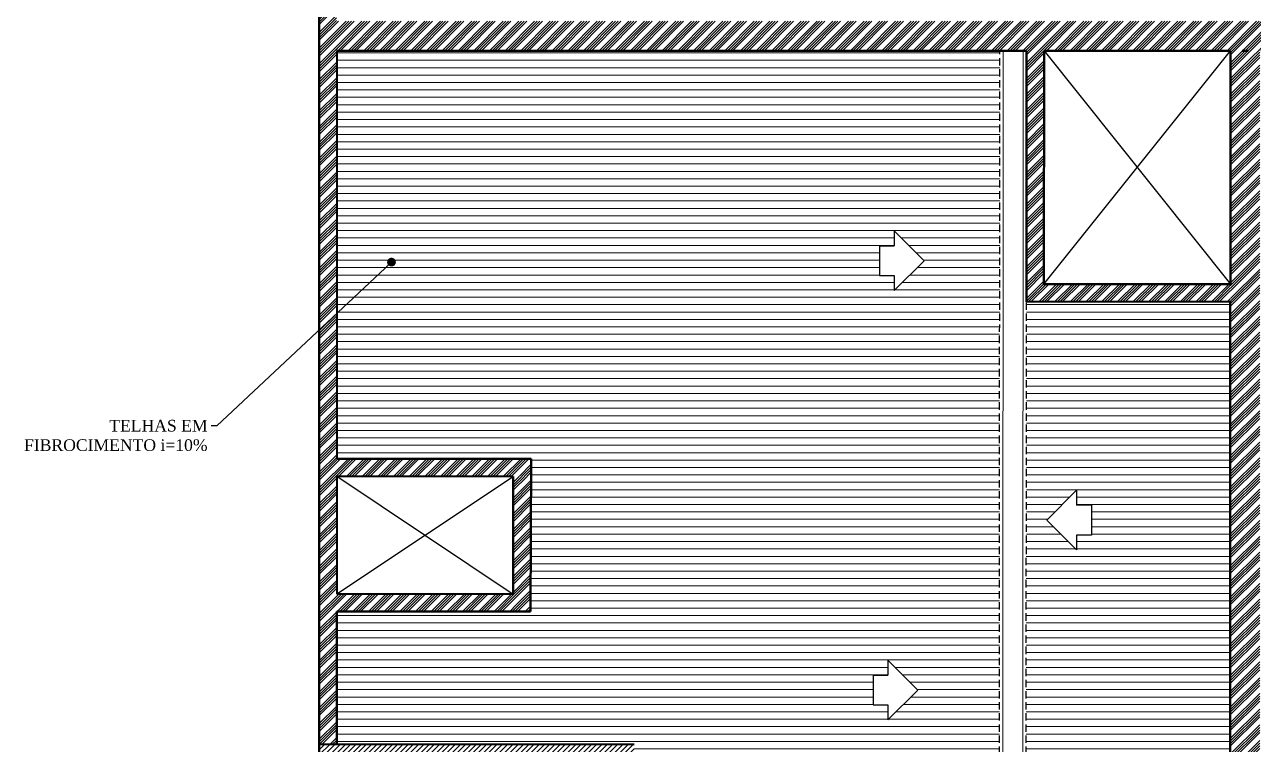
# Model space of a CAD drawing. Header units: centimetres. Extents: x -48696 to 156237, y -5617 to 29024.
# Drawn here: x -16908 to -15853, y 3966 to 4584 of the extents above; entities that cross this region are included whole.
import ezdxf
from ezdxf import colors
from ezdxf.entities.mleader import LeaderData, LeaderLine
from ezdxf.math import Vec2, Vec3

# ---------------------------------------------------------------- set-up
doc = ezdxf.new("R2010")
doc.units = ezdxf.units.CM
doc.linetypes.add('HIDDEN', pattern=[9.525, 6.35, -3.175])
for name, color, linetype, lineweight in [('Parede Baixa', 5, 'Continuous', 50), ('Parede Corte', 4, 'Continuous', 40), ('Pilares Sub-solo', 7, 'Continuous', 70), ('Pisos Externos', 15, 'Continuous', 9), ('Portas - Janelas', 2, 'Continuous', 20)]:
    doc.layers.add(name, color=color, linetype=linetype, lineweight=lineweight)
for name, color, linetype in [('Piso', 55, 'Continuous'), ('PN030', 3, 'Continuous'), ('Projeção Janela - Viga', 1, 'HIDDEN')]:
    doc.layers.add(name, color=color, linetype=linetype)
doc.styles.add('Valéria', font='romantic.ttf', dxfattribs={"height": 10})

# ---------------------------------------------------------------- blocks, each defined once
blk = doc.blocks.new('_Dot')
at = {"color": 0, "linetype": 'ByBlock', "lineweight": -2}
blk.add_line((-0.5, 0), (-1, 0), dxfattribs=at)
at = {"color": 0, "linetype": 'ByBlock', "const_width": 0.5}
blk.add_lwpolyline([(-0.25, 0, 1), (0.25, 0, 1)], format="xyb", close=True, dxfattribs=at)

msp = doc.modelspace()

# ---------------------------------------------------------------- hatches: boundary and pattern name
at = {"layer": 'Piso', "true_color": 0x4b81b4}
h = msp.add_hatch(dxfattribs=at)
h.set_pattern_fill('ANSI34', color=145, scale=0.5, angle=360)
h.set_pattern_definition([(45, (2981.916, 223.015), (-6.735192, 6.735192), []), (45, (2984.161, 223.015), (-6.735192, 6.735192), []), (45, (2986.406, 223.015), (-6.735192, 6.735192), []), (45, (2988.651, 223.015), (-6.735192, 6.735192), [])])
h.paths.add_polyline_path([(-16640.02285, 3966.36224), (-16655.02285, 3966.36224), (-16655.02285, 4560.86565), (-16640.02285, 4560.86565)])
h.paths.add_polyline_path([(-16655.02285, 4586.42108), (-15422.07332, 4586.42108), (-15422.07332, 4560.86565), (-16655.02285, 4560.86565)])
h.paths.add_polyline_path([(-16033.06449, 4361.3311), (-16047.94812, 4361.3311), (-16047.94812, 4560.86565), (-16033.06449, 4560.86565)])
h.paths.add_polyline_path([(-15873.04425, 4345.99237), (-16048.0645, 4345.99237), (-16048.0645, 4361.3311), (-15873.04425, 4361.3311)])
h.paths.add_polyline_path([(-15847.91892, 4560.86565), (-15873.11342, 4560.86565), (-15873.11342, 3591.40447), (-15847.91892, 3591.40447)])
h.paths.add_polyline_path([(-16473.69752, 4080.1202), (-16488.66516, 4080.1202), (-16488.66516, 4196.12955), (-16473.69752, 4196.12955)])
h.paths.add_polyline_path([(-16640.02285, 4196.21791), (-16473.11836, 4196.21791), (-16473.11836, 4211.12048), (-16640.02285, 4211.12048)])
h.paths.add_polyline_path([(-16640.02285, 4080.21721), (-16488.59284, 4080.21721), (-16488.59284, 4095.12889), (-16640.02285, 4095.12889)])
h.paths.add_polyline_path([(-15938.54231, 3799.99563), (-16384.90391, 3799.99563), (-16384.90391, 3815.13577), (-15938.54231, 3815.13577)])
h.paths.add_polyline_path([(-15928.54231, 3775.35855), (-15938.77618, 3775.35855), (-15938.77618, 3815.13577), (-15928.54231, 3815.13577)])
h.paths.add_polyline_path([(-15873.14142, 3775.35855), (-15928.54231, 3775.35855), (-15928.54231, 3785.35855), (-15873.14142, 3785.35855)])
h.paths.add_polyline_path([(-15847.91892, 3591.40447), (-15703.68387, 3591.40447), (-15703.68387, 3606.43986), (-15847.91892, 3606.43986)])
h.paths.add_polyline_path([(-15272.15583, 3822.36974), (-15453.34077, 3822.36974), (-15453.34077, 3837.47543), (-15272.15583, 3837.47543)])
h.paths.add_polyline_path([(-15262.20859, 3797.50725), (-15272.15583, 3797.50725), (-15272.15583, 3837.49848), (-15262.20859, 3837.49848)])
h.paths.add_polyline_path([(-15207.20859, 3797.50725), (-15262.20859, 3797.50725), (-15262.20859, 3807.50725), (-15207.20859, 3807.50725)])
h.paths.add_polyline_path([(-15207.20859, 4081.64095), (-15192.20859, 4081.64095), (-15192.20859, 3797.50725), (-15207.20859, 3797.50725)])
h.paths.add_polyline_path([(-15342.28291, 4081.64095), (-15192.20859, 4081.64095), (-15192.20859, 4096.64095), (-15342.28291, 4096.64095)])
h.paths.add_polyline_path([(-15342.28291, 4328.31887), (-15327.28291, 4328.31887), (-15327.28291, 4096.64095), (-15342.28291, 4096.64095)])
h.paths.add_polyline_path([(-15417.28291, 4328.34068), (-15327.28291, 4328.34068), (-15327.28291, 4343.31451), (-15417.28291, 4343.31451)])
h.paths.add_polyline_path([(-15432.28291, 4560.86862), (-15417.28291, 4560.86862), (-15417.28291, 4328.34068), (-15432.28291, 4328.34068)])
h.paths.add_polyline_path([(-15417.28291, 4575.86426), (-15422.07332, 4575.86426), (-15422.07332, 4560.86565), (-15417.28291, 4560.86565)])
h.paths.add_polyline_path([(-15693.66516, 4586.42108), (-15703.66516, 4586.42108), (-15703.66516, 4640.95626), (-15693.66516, 4640.95626)])
h.paths.add_polyline_path([(-15718.66516, 4640.95626), (-15693.66516, 4640.95626), (-15693.66516, 4650.95626), (-15718.66516, 4650.95626)])
h.paths.add_polyline_path([(-15733.60933, 4930.96061), (-15718.66516, 4930.96061), (-15718.66516, 4640.95626), (-15733.60933, 4640.95626)])
h.paths.add_polyline_path([(-15748.5535, 4930.96061), (-15718.66516, 4930.96061), (-15718.66516, 4945.95192), (-15748.5535, 4945.95192)])
h.paths.add_polyline_path([(-16302.03739, 5226.12156), (-16159.44183, 5226.12156), (-16159.44183, 5241.0801), (-16302.03739, 5241.0801)])
h.paths.add_polyline_path([(-16302.03739, 5426.21616), (-16287.03739, 5426.21616), (-16287.03739, 5241.1172), (-16302.03739, 5241.1172)])
h.paths.add_polyline_path([(-16639.99086, 5426.21616), (-16287.03739, 5426.21616), (-16287.03739, 5441.21616), (-16639.99086, 5441.21616)])
h.paths.add_polyline_path([(-16640.23506, 4586.42108), (-16655.02285, 4586.42108), (-16655.02285, 5441.22052), (-16640.23506, 5441.22052)])
at = {"layer": 'Piso', "true_color": 0xcd2027}
h = msp.add_hatch(dxfattribs=at)
h.set_pattern_fill('ANSI31', color=242, angle=360, style=0)
h.set_pattern_definition([(45, (2981.9156, 223.0153), (-2.24506403, 2.24506403), [])])
h.paths.add_polyline_path([(-16159.44183, 5241.0801), (-16159.44183, 4931.08009), (-15763.53052, 4930.96496), (-15748.44183, 4930.96057), (-15748.44183, 5240.96059)])
h.paths.add_polyline_path([(-15763.44183, 5225.96495), (-15763.44183, 4945.96494), (-16144.44183, 4946.07573), (-16144.44183, 5226.07574)], flags=16)
h.paths.add_polyline_path([(-16400.02285, 3611.21345), (-16640.02285, 3611.35343), (-16640.02285, 3951.35349), (-16399.82454, 3951.21339)], flags=16)
h.paths.add_polyline_path([(-15703.69263, 3591.43026), (-15453.48426, 3591.46834), (-15453.26144, 3973.49136), (-15703.46982, 3973.43991)])
h.paths.add_polyline_path([(-15688.47856, 3958.44299), (-15468.4785, 3958.48823), (-15468.6838, 3606.48818), (-15688.68387, 3606.44294)], flags=16)
h.paths.add_polyline_path([(-16384.83343, 3935.96792), (-16399.83191, 3938.57773), (-16399.83014, 3941.6225), (-16384.83166, 3939.01269), (-16384.8158, 3966.20464), (-16655.02285, 3966.36224), (-16655.02285, 3596.2222), (-16385.03159, 3596.2222)])
at = {"layer": 'Pisos Externos', "transparency": 33554559}
h = msp.add_hatch(dxfattribs=at)
h.set_pattern_fill('ANSI31', color=256, scale=2, angle=675)
h.paths.add_polyline_path([(-16174.31652, 4368.2957), (-16174.31652, 4393.8957), (-16161.51652, 4393.8957), (-16161.51652, 4406.6957), (-16135.91652, 4381.0957), (-16161.51652, 4355.4957), (-16161.51652, 4368.2957)], flags=16)
h.paths.add_polyline_path([(-16166.97685, 4038.42249), (-16141.37685, 4012.82249), (-16166.97685, 3987.22249), (-16166.97685, 4000.02249), (-16179.77685, 4000.02249), (-16179.77685, 4025.62249), (-16166.97685, 4025.62249)], flags=16)
h.paths.add_polyline_path([(-16594.45436, 4378.57848, -1), (-16591.71732, 4381.14191, -1)], flags=16)
h.paths.add_polyline_path([(-15873.22828, 4345.99222), (-16048.07353, 4345.85115), (-16048.3114, 3938.00705), (-15904.89945, 3800.35079), (-15873.14525, 3800.48122)])
h.paths.add_polyline_path([(-16005.10662, 4184.15147), (-16005.10662, 4171.35147), (-15992.30662, 4171.35147), (-15992.30662, 4145.75147), (-16005.10662, 4145.75147), (-16005.10662, 4132.95147), (-16030.70662, 4158.55147)], flags=16)
h.paths.add_polyline_path([(-16048.31355, 3934.32398), (-16048.38307, 3815.13577), (-15928.54231, 3815.13577), (-15928.54231, 3800.25367), (-15908.60257, 3800.33557)])
h.paths.add_polyline_path([(-15999.24424, 3841.22483), (-16012.04424, 3841.22483), (-16012.04424, 3828.42483), (-16037.64424, 3854.02483), (-16012.04424, 3879.62483), (-16012.04424, 3866.82483), (-15999.24424, 3866.82483)], flags=16)
h.paths.add_polyline_path([(-16384.83166, 3939.01269), (-16071.34264, 3884.46415), (-16070.94801, 4561.05434), (-16640.02285, 4561.21982), (-16640.02285, 4211.21791), (-16473.11836, 4211.12048), (-16473.69752, 4080.1202), (-16640.02285, 4080.21721), (-16640.02285, 3966.35349), (-16384.8158, 3966.20464)])
h.paths.add_polyline_path([(-16071.34441, 3881.41938), (-16384.83343, 3935.96792), (-16384.90391, 3815.13577), (-16071.38307, 3815.13577)])

# ---------------------------------------------------------------- linework, layer by layer
at = {"layer": 'Parede Baixa'}
for p, q in [((-16655.02285, 5441.22052), (-16655.02285, 3596.2222)), ((-16640.02285, 4561.21982), (-16047.94801, 4561.04765)), ((-16048.07353, 4345.85115), (-16047.94801, 4561.04765)), ((-16033.06477, 4360.86326), (-16032.94801, 4561.04329)), ((-16032.94801, 4561.04329), (-15872.91885, 4560.99675)), ((-15873.0355, 4360.99238), (-15872.91885, 4560.99675)), ((-15862.91885, 4560.99385), (-15857.91885, 4560.99239)), ((-16033.08562, 4360.86324), (-15873.0355, 4360.99238)), ((-16048.07353, 4345.85115), (-15873.04425, 4345.99237)), ((-15873.22828, 4345.99222), (-15873.14293, 3785.23598)), ((-16473.11836, 4211.12048), (-16640.02285, 4211.21791)), ((-16473.11836, 4211.12048), (-16473.69752, 4080.1202)), ((-16473.66516, 4211.12895), (-16473.66516, 4211.1202)), ((-16488.66516, 4196.12955), (-16640.02285, 4196.21791)), ((-16488.66516, 4196.12955), (-16488.66516, 4095.12893)), ((-16640.02285, 4095.21721), (-16488.59284, 4095.12889)), ((-16640.02285, 4080.21721), (-16640.02285, 3966.35349)), ((-16640.02285, 4080.21721), (-16473.69752, 4080.1202))]:
    msp.add_line(p, q, dxfattribs=at)
at = {"layer": 'Parede Baixa', "color": 5}
msp.add_line((-16655.02285, 3966.36224), (-16384.8158, 3966.20464), dxfattribs=at)
at = {"layer": 'Parede Corte', "color": 5}
for p, q in [((-16640.02285, 4561.21982), (-16640.02285, 4211.21791)), ((-16640.02285, 4196.21791), (-16640.02285, 4095.21721))]:
    msp.add_line(p, q, dxfattribs=at)
at = {"layer": 'Piso'}
for p, q in [((-16033.06477, 4360.86326), (-15872.91885, 4560.99675)), ((-16032.94801, 4561.04329), (-15873.04425, 4360.99237)), ((-16640.02285, 4196.21791), (-16488.59284, 4095.12889)), ((-16639.95052, 4095.21717), (-16488.66516, 4196.12955))]:
    msp.add_line(p, q, dxfattribs=at)
at = {"layer": 'PN030'}
for p, q in [((-16135.91652, 4381.0957), (-16161.51652, 4406.6957)), ((-16161.51652, 4406.6957), (-16161.51652, 4393.8957)), ((-16174.31652, 4393.8957), (-16161.51652, 4393.8957)), ((-16174.31652, 4393.8957), (-16174.31652, 4368.2957)), ((-16135.91652, 4381.0957), (-16161.51652, 4355.4957)), ((-16174.31652, 4368.2957), (-16161.51652, 4368.2957)), ((-16161.51652, 4368.2957), (-16161.51652, 4355.4957)), ((-16030.70662, 4158.55147), (-16005.10662, 4184.15147)), ((-16005.10662, 4184.15147), (-16005.10662, 4171.35147)), ((-15992.30662, 4171.35147), (-16005.10662, 4171.35147)), ((-15992.30662, 4171.35147), (-15992.30662, 4145.75147)), ((-16030.70662, 4158.55147), (-16005.10662, 4132.95147)), ((-16005.10662, 4145.75147), (-16005.10662, 4132.95147)), ((-15992.30662, 4145.75147), (-16005.10662, 4145.75147)), ((-16141.37685, 4012.82249), (-16166.97685, 4038.42249)), ((-16166.97685, 4038.42249), (-16166.97685, 4025.62249)), ((-16179.77685, 4025.62249), (-16166.97685, 4025.62249)), ((-16179.77685, 4025.62249), (-16179.77685, 4000.02249)), ((-16141.37685, 4012.82249), (-16166.97685, 3987.22249)), ((-16179.77685, 4000.02249), (-16166.97685, 4000.02249)), ((-16166.97685, 4000.02249), (-16166.97685, 3987.22249))]:
    msp.add_line(p, q, dxfattribs=at)
at = {"layer": 'Portas - Janelas'}
for p, q in [((-16068.38307, 3815.13577), (-16067.94801, 4561.05932)), ((-16051.38307, 3815.13577), (-16050.94801, 4561.0494))]:
    msp.add_line(p, q, dxfattribs=at)
at = {"layer": 'Projeção Janela - Viga'}
for p, q in [((-16071.38307, 3815.13752), (-16070.94801, 4561.06107)), ((-16048.38307, 3815.13577), (-16048.07353, 4345.85115))]:
    msp.add_line(p, q, dxfattribs=at)

# ---------------------------------------------------------------- leaders
at = {"layer": 'Pilares Sub-solo'}
ml = msp.add_multileader_mtext('Standard', dxfattribs=at)
ml.set_content('TELHAS EM\\PFIBROCIMENTO i=10%', color=2, style='Valéria')
ml.set_leader_properties(color=15)
ml.set_arrow_properties(name='DOT')
ml.build(insert=Vec2(0, 0))
ml.multileader.update_dxf_attribs({"dogleg_length": 5, "arrow_head_size": 7.5})
ctx = ml.context
ctx.base_point, ctx.char_height, ctx.arrow_head_size, ctx.landing_gap_size, ctx.plane_origin = Vec3(-16907.11223, 4239.47775), 10, 7.5, 3, Vec3(-16776.02349, 4919.45543)
ctx.text_align_type = 2
notes = []
notes.append((ctx, [(0, (1, 1, 0), (-16742.97613, 4239.47775), (-1, 0), 5, [(0, [(-16593.08584, 4379.86019)], 0, [])])]))
ctx.mtext.insert, ctx.mtext.rotation, ctx.mtext.alignment, ctx.mtext.flow_direction = Vec3(-16750.97613, 4244.5813), 6.2831853072, 3, 5
for ctx, leaders in notes:
    for number, flags, end, landing, length, lines in leaders:
        leader = LeaderData()
        leader.index, (leader.has_last_leader_line, leader.has_dogleg_vector, leader.attachment_direction) = number, flags
        leader.last_leader_point, leader.dogleg_vector, leader.dogleg_length = Vec3(end), Vec3(landing), length
        for number, points, colour, breaks in lines:
            line = LeaderLine()
            line.index, line.vertices, line.color, line.breaks = number, Vec3.list(points), colors.encode_raw_color(colour), breaks
            leader.lines.append(line)
        ctx.leaders.append(leader)

doc.saveas('drawing.dxf')
